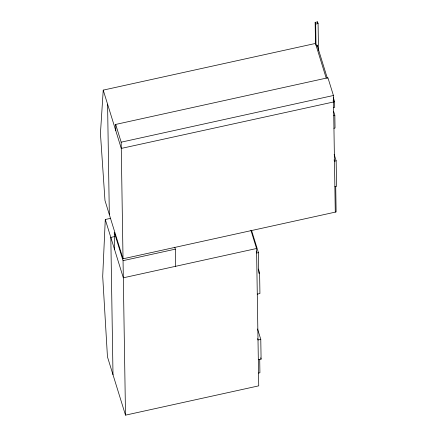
<?xml version="1.0" encoding="UTF-8"?>
<svg xmlns="http://www.w3.org/2000/svg" width="437" height="437" viewBox="0 0 437 437"><rect width="100%" height="100%" fill="white"/><g stroke="black" fill="none" stroke-linecap="round" stroke-linejoin="round"><path stroke-width="0.66" d="M110.61 218.336L105.279 219.505L102.706 276.337L107.458 356.854L125.506 415.15L258.737 385.849L256.557 248.506L250.909 230.255M318.513 50.752L318.081 23.554L317.557 21.85L315.148 22.38L315.481 43.443L103.23 90.12L100.439 133.471L104.978 200.507L123.026 258.802L336.119 211.94L335.72 186.517M327.34 78.25L317.098 45.148L316.006 45.148L315.672 24.084L318.081 23.554M115.783 130.679L115.685 124.436L327.936 77.759L333.426 95.495L335.277 212.12M123.026 258.802L121.175 142.178L333.426 95.495M333.617 107.6L334.704 107.365L334.616 101.739L121.273 148.422L103.23 90.12M333.748 115.559L334.829 115.324L333.639 111.468M333.944 128.254L335.032 128.019L334.829 115.324M334.147 154.321L336.157 160.8L334.469 161.171L334.07 159.876M114.816 236.515L110.818 237.395L112.997 374.738M125.506 415.15L123.054 260.654L175.335 249.156L174.734 247.222M256.557 248.506L123.327 277.806L105.279 219.505M251.575 230.468L258.436 252.635L256.628 253.028L256.224 251.728M258.393 269.083L259.605 272.994L258.764 273.18L258.436 252.635M257.278 294.123L259.933 293.538L259.605 272.994M257.562 328.985L260.78 339.374L258.01 339.986L257.606 338.686M258.322 359.744L261.091 359.132L260.78 339.374M258.535 373.051L259.917 372.75L259.709 359.438M334.873 186.648L336.561 186.386L336.157 160.8M315.148 22.38L315.672 24.084M333.251 97.331L334.616 101.739M315.481 43.443L326.221 78.141M333.136 100.472L333.524 101.739M260.692 357.837L261.091 359.132M115.685 124.436L121.175 142.178M123.054 260.654L114.281 232.304L114.549 249.456M317.557 21.85L317.579 23.21M317.098 45.148L317.115 46.497M175.335 249.156L175.608 266.308M107.578 104.181L109.332 214.567"/></g></svg>
